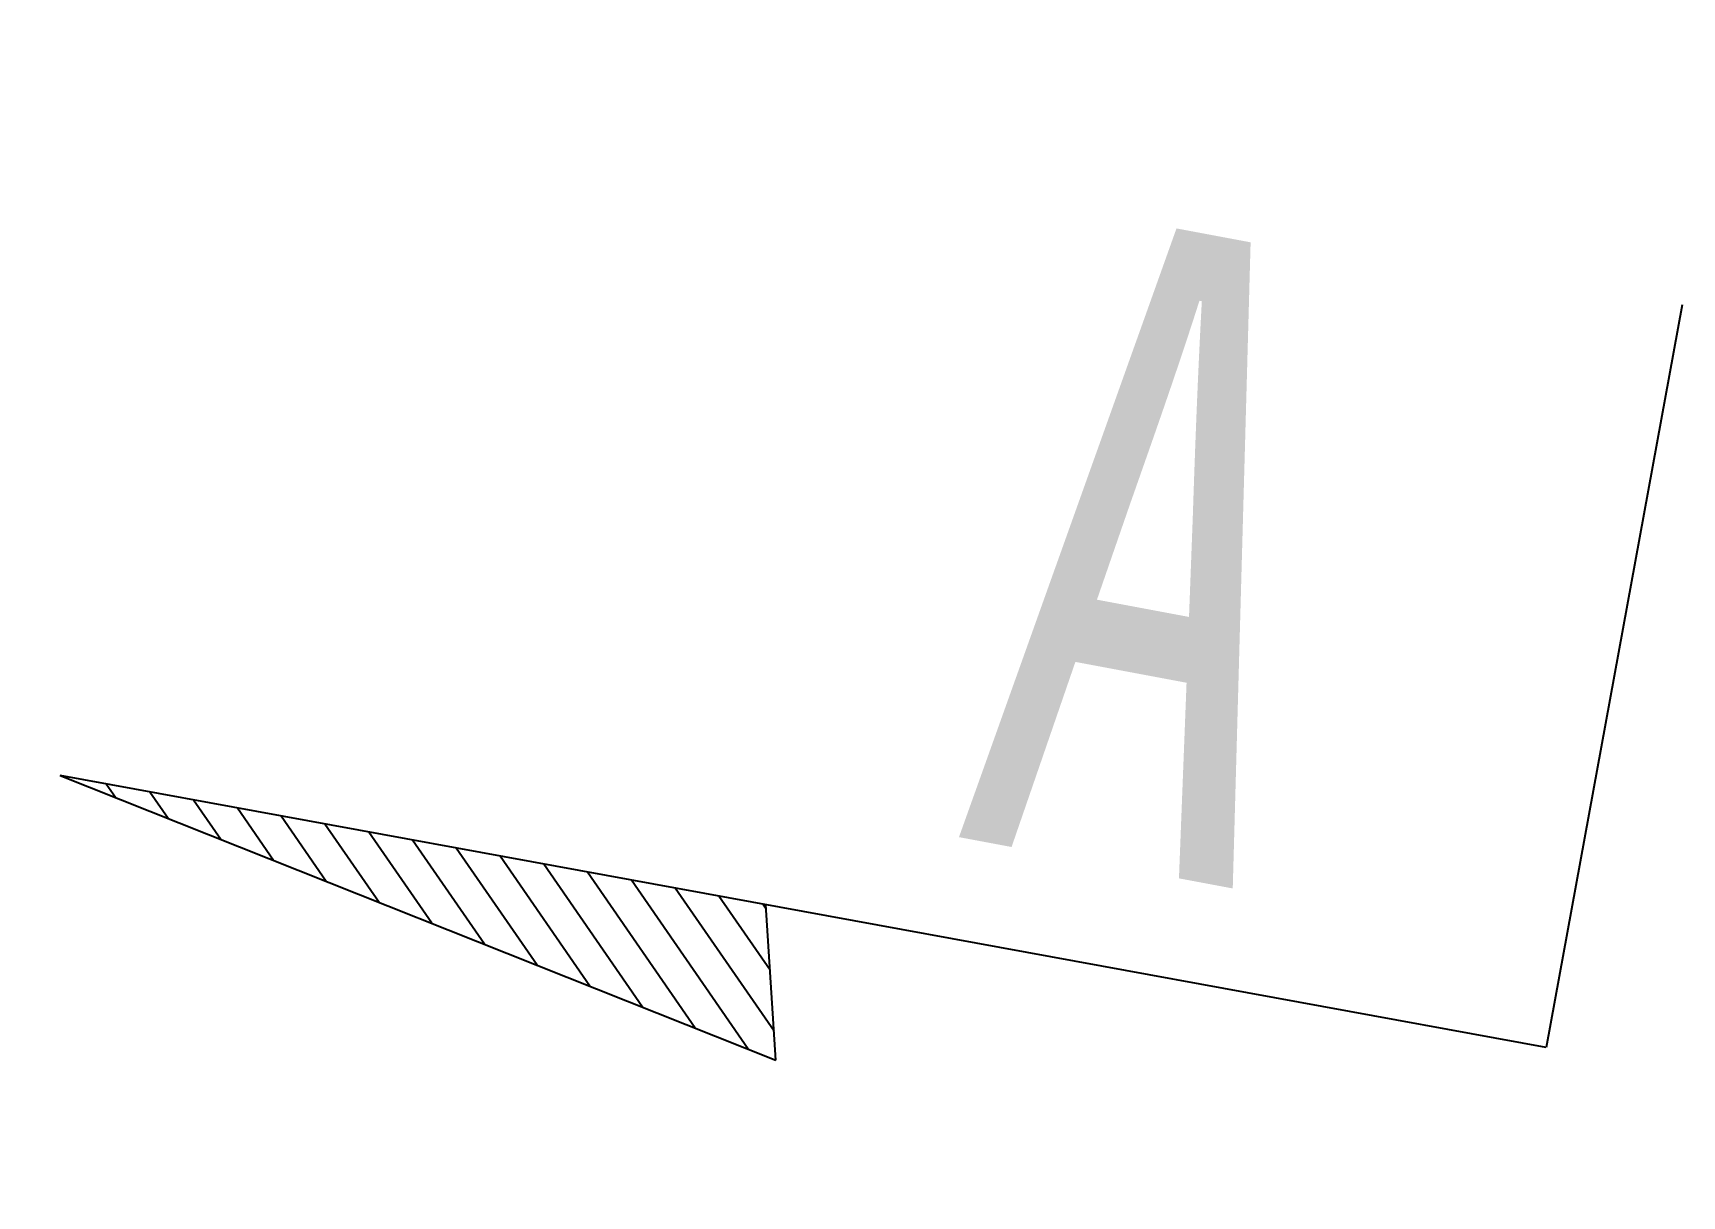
# Model space of a CAD drawing. Header units: millimetres. Extents: x -358959 to 47, y -122282 to 697692.
# Drawn here: x -198714 to -198068, y -13355 to -12900 of the extents above; entities that cross this region are included whole.
import ezdxf

# ---------------------------------------------------------------- set-up
doc = ezdxf.new("R2010")
doc.units = ezdxf.units.MM
doc.header["$LTSCALE"] = 2
doc.layers.add('dim', color=3, linetype='Continuous')
doc.layers.add('标注', color=4, linetype='Continuous', lineweight=13)
doc.layers.add('钢板粗线', color=1, linetype='Continuous', lineweight=25)
doc.styles.add('仿宋字', font='仿宋_GB2312.ttf', dxfattribs={"width": 0.7})

# ---------------------------------------------------------------- blocks, each defined once
blk = doc.blocks.new('剖面箭头')
at = {"layer": '钢板粗线', "ltscale": 10}
h = blk.add_hatch(dxfattribs=at)
h.set_pattern_fill('ANSI31', color=256, style=0)
h.set_pattern_definition([(45, (-182.99888, -777.8594), (-0.088388348, 0.088388348), [])])
h.paths.add_polyline_path([(6, -3), (3.15, -3), (3, -3.6)])
for p, q in [((0, 0), (0, -3)), ((0, -3), (6, -3)), ((6, -3), (3, -3.6)), ((3, -3.6), (3.15, -3))]:
    blk.add_line(p, q, dxfattribs=at)

msp = doc.modelspace()

# ---------------------------------------------------------------- block references
at = {"layer": 'dim', "xscale": -98.55999999999993, "yscale": 98.55999999999993, "zscale": 98.55999999999993, "rotation": 349.626530323337}
msp.add_blockref('剖面箭头', (-198068.1, -13006.27), dxfattribs=at)

# ---------------------------------------------------------------- texts
at = {"layer": '标注', "style": '仿宋字', "width": 0.7}
msp.add_text('A', height=250, rotation=349.37938, dxfattribs=at).set_placement((-198356.08, -13213.81))

doc.saveas('drawing.dxf')
